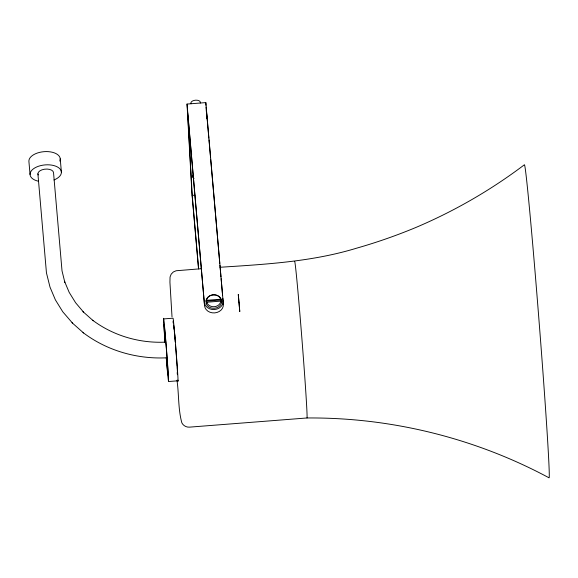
<?xml version="1.0" encoding="UTF-8"?>
<svg xmlns="http://www.w3.org/2000/svg" width="578" height="578" viewBox="0 0 578 578"><rect width="100%" height="100%" fill="white"/><g stroke="black" fill="none" stroke-linecap="round" stroke-linejoin="round"><path stroke-width="0.87" d="M206.686 300.314L206.729 299.707A7.131 6.018 -3.1 0 1 213.203 294.722A7.131 6.018 -3.1 0 1 220.456 298.631L221.417 299.968L205.949 301.174L206.686 300.314L220.601 299.231M220.767 301.124L220.724 301.738A7.131 6.018 -3.1 0 1 214.25 306.716A7.131 6.018 -3.1 0 1 206.996 302.807L206.852 302.215L220.767 301.124L221.598 302.034M191.571 153.242L191.643 154.564M192.879 175.148L192.994 177.345A7.919 4.241 -5 0 0 193.84 178.306M206.129 303.24L206.852 302.215M220.052 267.267C265.844 264.305 312.041 261.74 356.221 248.294C376.415 242.543 396.255 235.622 415.647 227.566C454.308 211.201 490.917 190.061 524.419 164.752A157.151 2.319 85.5 0 1 538.53 314.533A157.151 2.319 85.5 0 1 549.057 477.818C475.029 438.066 391.003 417.287 306.976 417.973L189.483 427.142C186.383 427.409 183.262 425.654 181.868 422.879C178.024 409.123 179.057 394.326 176.969 380.245M198.521 268.835L191.925 193.471L187.026 104.062L205.826 102.595L223.361 304.238A9.429 7.962 -3.1 0 1 214.655 312.9A9.429 7.962 -3.1 0 1 204.561 305.704L187.677 112.717L192.207 195.393L198.63 268.813M192.207 195.393L194.887 195.183M201.18 268.734L176.146 270.757L173.335 271.963L171.189 274.16L170.055 277.007L169.932 282.237L172.02 316.903M163.632 318.919L173.032 318.182A31.429 0.462 85.5 0 1 174.007 326.397L175.199 340.081A31.429 0.462 85.5 0 1 177.778 380.078M168.559 381.531L177.959 380.794M165.778 342.118C139.854 343.448 113.447 335.847 92.639 320.219L93.224 320.739L83.015 311.679L83.68 312.264L75.61 302.749L69.187 292.367L64.512 281.313L64.83 282.339L62.019 270.851L53.537 172.685A7.846 4.205 -5 0 0 44.47 169.217A7.846 4.205 -5 0 0 38.227 174.975M167.504 357.76C137.795 359.444 107.45 350.925 83.593 332.979L83.008 332.458M37.91 173.906L46.45 272.874L50.019 287.165L55.387 299.866L62.771 311.795L72.698 323.312M72.033 322.726L83.593 332.979M192.864 176.911L193.876 178.566M206.476 111.243L208.824 138.106M208.983 139.898L210.551 157.801M210.703 159.593L219.792 263.452M219.951 265.244L220.969 276.884M221.121 278.668L222.609 295.683M222.833 298.248L223.361 304.238M187.026 104.062L204.561 305.704M174.072 327.191L175.12 339.142M60.235 158.856L61.391 172.078M30.056 174.52L28.9 161.305A15.714 8.424 -5 0 1 46.153 151.581A15.714 8.424 -5 0 1 59.816 161.074M206.621 113.945L206.866 118.432M205.826 102.595L205.978 105.275M206.071 107.067L206.317 111.532M206.613 116.901L206.707 118.685M294.664 261.437A78.579 1.156 85.5 0 1 301.716 336.331A78.579 1.156 85.5 0 1 306.976 417.973M165.106 342.082A25.143 0.368 85.5 0 1 164.752 330.154A25.143 0.368 85.5 0 1 167.902 370.679A25.143 0.368 85.5 0 1 166.327 357.746M177.15 367.377A25.143 0.368 85.5 0 1 177.157 372.644M173.66 325.017A25.143 0.368 85.5 0 1 174.144 329.352M174.303 331.013A25.143 0.368 85.5 0 1 174.758 336.035M174.823 336.829A25.143 0.368 85.5 0 1 175.257 341.966M175.452 344.336A25.143 0.368 85.5 0 1 177.092 366.438M173.176 323.051A31.429 0.462 85.5 0 1 173.075 321.086M38.285 181.196A15.714 8.424 -5 0 1 33.423 168.827A15.714 8.424 -5 0 1 57.424 166.955A15.714 8.424 -5 0 1 53.956 179.975M165.041 342.544A31.429 0.462 85.5 0 1 164.347 324.475A31.429 0.462 85.5 0 1 168.364 375.982A31.429 0.462 85.5 0 1 166.24 357.883M223.173 300.871A9.429 7.962 -3.1 0 1 214.467 309.533A9.429 7.962 -3.1 0 1 204.374 302.337M215.254 295.011A7.919 6.683 -3.1 0 0 205.999 300.473L206.303 303.927A7.919 6.683 -3.1 0 0 214.359 308.269A7.919 6.683 -3.1 0 0 221.555 302.735L221.251 299.288A7.919 6.683 -3.1 0 0 215.926 295.134M191.101 103.751A4.754 2.543 -5 0 1 195.509 100.189A4.754 2.543 -5 0 1 200.255 103.036M238.989 302.294L238.281 294.462L239.776 311.564L238.989 302.294"/></g></svg>
